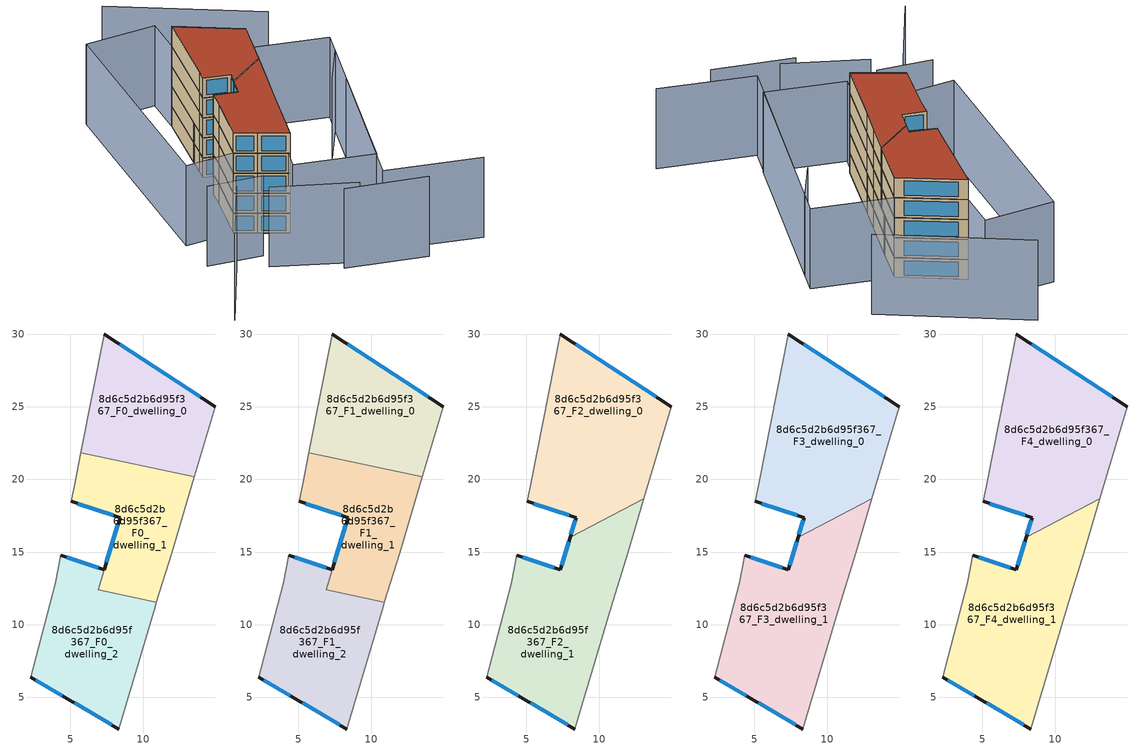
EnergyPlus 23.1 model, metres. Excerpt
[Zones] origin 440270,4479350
8d6c5d2b6d95f367_F0_dwelling_0
 floor ground (EU_floor_Construction): 13.54,20.17 14.98,24.99 7.33,30.01 5.72,21.85 z0
 wall outside (EU_wall_Construction): 7.33,30.01 14.98,24.99 z0:3
 wall to 8d6c5d2b6d95f367_F0_dwelling_1 (EU_wall_Construction): 13.54,20.17 5.72,21.85 z0:3
 wall adiabatic (EU_wall_Construction): 5.72,21.85 7.33,30.01 / 14.98,24.99 13.54,20.17 z0:3
 window (EU_Window_Construction): 8.4,29.31 13.92,25.68 z0.42:2.58
8d6c5d2b6d95f367_F0_dwelling_1
 floor ground (EU_floor_Construction): 10.92,11.55 11.97,14.93 13.54,20.17 5.72,21.85 5.33,19.86 5.05,18.49 8.42,17.38 6.91,12.41 z0
 wall outside (EU_wall_Construction): 7.33,13.8 8.42,17.38 5.05,18.49 z0:3
 wall adiabatic (EU_wall_Construction): 5.05,18.49 5.33,19.86 5.72,21.85 / 13.54,20.17 11.97,14.93 10.92,11.55 z0:3
 wall to 8d6c5d2b6d95f367_F0_dwelling_2 (EU_wall_Construction): 10.92,11.55 6.91,12.41 7.33,13.8 z0:3
 window (EU_Window_Construction): 7.95,17.53 5.52,18.34 / 7.48,14.3 8.27,16.88 z0.42:2.58
8d6c5d2b6d95f367_F0_dwelling_2
 floor ground (EU_floor_Construction): 8.32,2.83 10.83,11.24 10.92,11.55 6.91,12.41 7.33,13.8 4.34,14.79 3.95,12.81 2.26,6.39 4.8,4.91 z0
 wall outside (EU_wall_Construction): 4.34,14.79 7.33,13.8 / 8.32,2.83 4.8,4.91 2.26,6.39 z0:3
 wall adiabatic (EU_wall_Construction): 2.26,6.39 3.95,12.81 4.34,14.79 / 10.92,11.55 10.83,11.24 8.32,2.83 z0:3
 window (EU_Window_Construction): 4.75,14.65 6.92,13.94 / 7.83,3.11 5.29,4.62 / 4.45,5.11 2.61,6.19 z0.42:2.58
8d6c5d2b6d95f367_F1_dwelling_0
 floor to 8d6c5d2b6d95f367_F0_dwelling_0 (EU_floor_Construction): 13.54,20.17 14.98,24.99 7.33,30.01 5.72,21.85 z3
 wall outside (EU_wall_Construction): 7.33,30.01 14.98,24.99 z3:6
 wall to 8d6c5d2b6d95f367_F1_dwelling_1 (EU_wall_Construction): 13.54,20.17 5.72,21.85 z3:6
 wall adiabatic (EU_wall_Construction): 5.72,21.85 7.33,30.01 / 14.98,24.99 13.54,20.17 z3:6
 window (EU_Window_Construction): 8.4,29.31 13.92,25.68 z3.42:5.58
8d6c5d2b6d95f367_F1_dwelling_1
 floor to 8d6c5d2b6d95f367_F0_dwelling_1 (EU_floor_Construction): 10.92,11.55 11.97,14.93 13.54,20.17 5.72,21.85 5.33,19.86 5.05,18.49 8.42,17.38 6.91,12.41 z3
 wall outside (EU_wall_Construction): 7.33,13.8 8.42,17.38 5.05,18.49 z3:6
 wall adiabatic (EU_wall_Construction): 5.05,18.49 5.33,19.86 5.72,21.85 / 13.54,20.17 11.97,14.93 10.92,11.55 z3:6
 wall to 8d6c5d2b6d95f367_F1_dwelling_2 (EU_wall_Construction): 10.92,11.55 6.91,12.41 7.33,13.8 z3:6
 window (EU_Window_Construction): 7.95,17.53 5.52,18.34 / 7.48,14.3 8.27,16.88 z3.42:5.58
8d6c5d2b6d95f367_F1_dwelling_2
 floor to 8d6c5d2b6d95f367_F0_dwelling_2 (EU_floor_Construction): 8.32,2.83 10.83,11.24 10.92,11.55 6.91,12.41 7.33,13.8 4.34,14.79 3.95,12.81 2.26,6.39 4.8,4.91 z3
 wall outside (EU_wall_Construction): 4.34,14.79 7.33,13.8 / 8.32,2.83 4.8,4.91 2.26,6.39 z3:6
 wall adiabatic (EU_wall_Construction): 2.26,6.39 3.95,12.81 4.34,14.79 / 10.92,11.55 10.83,11.24 8.32,2.83 z3:6
 window (EU_Window_Construction): 4.75,14.65 6.92,13.94 / 7.83,3.11 5.29,4.62 / 4.45,5.11 2.61,6.19 z3.42:5.58
8d6c5d2b6d95f367_F2_dwelling_0
 floor to 8d6c5d2b6d95f367_F1_dwelling_0 (EU_floor_Construction): 13.54,20.17 14.98,24.99 7.33,30.01 5.72,21.85 z6
 floor to 8d6c5d2b6d95f367_F1_dwelling_1 (EU_floor_Construction): 13.09,18.66 13.54,20.17 5.72,21.85 5.33,19.86 5.05,18.49 8.42,17.38 8.01,16.03 z6
 wall outside (EU_wall_Construction): 7.33,30.01 14.98,24.99 / 8.01,16.03 8.42,17.38 5.05,18.49 z6:9
 wall adiabatic (EU_wall_Construction): 14.98,24.99 13.09,18.66 / 5.05,18.49 5.33,19.86 7.33,30.01 z6:9
 wall to 8d6c5d2b6d95f367_F2_dwelling_1 (EU_wall_Construction): 13.09,18.66 8.01,16.03 z6:9
 window (EU_Window_Construction): 8.4,29.31 13.92,25.68 / 8.07,16.22 8.36,17.19 / 7.95,17.53 5.52,18.34 z6.42:8.58
8d6c5d2b6d95f367_F2_dwelling_1
 floor to 8d6c5d2b6d95f367_F1_dwelling_1 (EU_floor_Construction): 10.92,11.55 11.97,14.93 13.09,18.66 8.01,16.03 6.91,12.41 z6
 floor to 8d6c5d2b6d95f367_F1_dwelling_2 (EU_floor_Construction): 8.32,2.83 10.83,11.24 10.92,11.55 6.91,12.41 7.33,13.8 4.34,14.79 3.95,12.81 2.26,6.39 4.8,4.91 z6
 wall outside (EU_wall_Construction): 8.32,2.83 4.8,4.91 2.26,6.39 / 4.34,14.79 7.33,13.8 8.01,16.03 z6:9
 wall adiabatic (EU_wall_Construction): 13.09,18.66 11.97,14.93 10.83,11.24 8.32,2.83 / 2.26,6.39 3.95,12.81 4.34,14.79 z6:9
 window (EU_Window_Construction): 7.83,3.11 5.29,4.62 / 4.45,5.11 2.61,6.19 / 4.75,14.65 6.92,13.94 / 7.43,14.11 7.92,15.72 z6.42:8.58
8d6c5d2b6d95f367_F3_dwelling_0
 floor to 8d6c5d2b6d95f367_F2_dwelling_0 (EU_floor_Construction): 13.09,18.66 14.98,24.99 7.33,30.01 5.33,19.86 5.05,18.49 8.42,17.38 8.01,16.03 z9
 wall outside (EU_wall_Construction): 7.33,30.01 14.98,24.99 / 8.01,16.03 8.42,17.38 5.05,18.49 z9:12
 wall adiabatic (EU_wall_Construction): 14.98,24.99 13.09,18.66 / 5.05,18.49 5.33,19.86 7.33,30.01 z9:12
 wall to 8d6c5d2b6d95f367_F3_dwelling_1 (EU_wall_Construction): 13.09,18.66 8.01,16.03 z9:12
 window (EU_Window_Construction): 8.4,29.31 13.92,25.68 / 8.07,16.22 8.36,17.19 / 7.95,17.53 5.52,18.34 z9.42:11.58
8d6c5d2b6d95f367_F3_dwelling_1
 floor to 8d6c5d2b6d95f367_F2_dwelling_1 (EU_floor_Construction): 8.32,2.83 10.83,11.24 11.97,14.93 13.09,18.66 8.01,16.03 7.33,13.8 4.34,14.79 3.95,12.81 2.26,6.39 4.8,4.91 z9
 wall outside (EU_wall_Construction): 8.32,2.83 4.8,4.91 2.26,6.39 / 4.34,14.79 7.33,13.8 8.01,16.03 z9:12
 wall adiabatic (EU_wall_Construction): 13.09,18.66 11.97,14.93 10.83,11.24 8.32,2.83 / 2.26,6.39 3.95,12.81 4.34,14.79 z9:12
 window (EU_Window_Construction): 7.83,3.11 5.29,4.62 / 4.45,5.11 2.61,6.19 / 4.75,14.65 6.92,13.94 / 7.43,14.11 7.92,15.72 z9.42:11.58
8d6c5d2b6d95f367_F4_dwelling_0
 floor to 8d6c5d2b6d95f367_F3_dwelling_0 (EU_floor_Construction): 13.09,18.66 14.98,24.99 7.33,30.01 5.33,19.86 5.05,18.49 8.42,17.38 8.01,16.03 z12
 wall outside (EU_wall_Construction): 7.33,30.01 14.98,24.99 / 8.01,16.03 8.42,17.38 5.05,18.49 z12:15
 wall adiabatic (EU_wall_Construction): 14.98,24.99 13.09,18.66 / 5.05,18.49 5.33,19.86 7.33,30.01 z12:15
 wall to 8d6c5d2b6d95f367_F4_dwelling_1 (EU_wall_Construction): 13.09,18.66 8.01,16.03 z12:15
 window (EU_Window_Construction): 8.4,29.31 13.92,25.68 / 8.07,16.22 8.36,17.19 / 7.95,17.53 5.52,18.34 z12.42:14.58
 roof outside (EU_roof_Construction): 14.98,24.99 13.09,18.66 8.01,16.03 8.42,17.38 5.05,18.49 5.33,19.86 7.33,30.01 z15
8d6c5d2b6d95f367_F4_dwelling_1
 floor to 8d6c5d2b6d95f367_F3_dwelling_1 (EU_floor_Construction): 8.32,2.83 10.83,11.24 11.97,14.93 13.09,18.66 8.01,16.03 7.33,13.8 4.34,14.79 3.95,12.81 2.26,6.39 4.8,4.91 z12
 wall outside (EU_wall_Construction): 8.32,2.83 4.8,4.91 2.26,6.39 / 4.34,14.79 7.33,13.8 8.01,16.03 z12:15
 wall adiabatic (EU_wall_Construction): 13.09,18.66 11.97,14.93 10.83,11.24 8.32,2.83 / 2.26,6.39 3.95,12.81 4.34,14.79 z12:15
 window (EU_Window_Construction): 7.83,3.11 5.29,4.62 / 4.45,5.11 2.61,6.19 / 4.75,14.65 6.92,13.94 / 7.43,14.11 7.92,15.72 z12.42:14.58
 roof outside (EU_roof_Construction): 13.09,18.66 11.97,14.93 10.83,11.24 8.32,2.83 4.8,4.91 2.26,6.39 3.95,12.81 4.34,14.79 7.33,13.8 8.01,16.03 z15
shading: 10.23,-7.03 20.61,-10.06 / 2.43,-2.09 12.59,-6.82 / -4.05,1.95 2.99,0.33 / -0.91,0.1 -6.97,-9.75 / 28.43,-9.93 16.3,-6.1 / 16.3,-6.1 22.38,13.18 / 20.91,14.11 24.25,19.08 / 21.32,30.41 4.33,41.79 / -4.06,6.95 -1.51,35.67 / -1.51,35.67 7.76,34.85 / 7.76,34.85 5.21,6.13 / 5.21,6.13 -4.06,6.95 / 25.1,21.82 17.44,-2.64 / 17.44,-2.64 7.32,0.53 / 7.32,0.53 14.98,24.99 / 14.98,24.99 25.1,21.82 z0:12
[Building]
EU S2 Campaign: North Axis=0; Terrain=City; Solar Distribution=FullExterior
[Site:Location]
Madrid: Latitude=40.5; Longitude=-3.5; Time Zone=1; Elevation=609
[SizingPeriod:WeatherFileDays]
AnnualSizingPeriod: Begin Month=1; Begin Day of Month=1; End Month=12; End Day of Month=31; Day of Week for Start Day=Monday; Use Weather File Daylight Saving Period=No; Use Weather File Rain and Snow Indicators=No
[MATERIAL]
EU_InternalMass_Material: Roughness=MediumRough; Thickness=0.1; Conductivity=1; Density=1800; Specific Heat=900; Thermal Absorptance=0.9; Solar Absorptance=0.7; Visible Absorptance=0.7
[MATERIAL:NOMASS] Roughness=MediumRough; Thermal Absorptance=0.9; Solar Absorptance=0.7; Visible Absorptance=0.7
Name | Thermal Resistance
EU_wall_NoMass | 1.60022
EU_roof_NoMass | 1.57597
EU_floor_NoMass | 0.470652
[WINDOWMATERIAL:SIMPLEGLAZINGSYSTEM]
EU_Window_SimpleGlazing: UFactor=3.28802; Solar Heat Gain Coefficient=0.85; Visible Transmittance=0.85
[CONSTRUCTION]
EU_wall_Construction: EU_wall_NoMass
EU_roof_Construction: EU_roof_NoMass
EU_floor_Construction: EU_floor_NoMass
EU_InternalMass_Construction: EU_InternalMass_Material
EU_Window_Construction: EU_Window_SimpleGlazing
[ZONE] Type=1; Multiplier=1; Ceiling Height=autocalculate; Floor Area=autocalculate; Part of Total Floor Area=Yes
Name | Volume
8d6c5d2b6d95f367_F0_dwelling_0; 8d6c5d2b6d95f367_F1_dwelling_0 | 165.9
8d6c5d2b6d95f367_F2_dwelling_0; 8d6c5d2b6d95f367_F3_dwelling_0; 8d6c5d2b6d95f367_F4_dwelling_0 | 247.926
8d6c5d2b6d95f367_F0_dwelling_1; 8d6c5d2b6d95f367_F1_dwelling_1 | 151.01
8d6c5d2b6d95f367_F2_dwelling_1; 8d6c5d2b6d95f367_F3_dwelling_1; 8d6c5d2b6d95f367_F4_dwelling_1 | 249.765
8d6c5d2b6d95f367_F0_dwelling_2; 8d6c5d2b6d95f367_F1_dwelling_2 | 180.739
[INTERNALMASS] Construction=EU_InternalMass_Construction
Name | Zone or ZoneList | Surface Area
8d6c5d2b6d95f367_F0_dwelling_0_EU_InternalMass | 8d6c5d2b6d95f367_F0_dwelling_0 | 55.3001
8d6c5d2b6d95f367_F0_dwelling_1_EU_InternalMass | 8d6c5d2b6d95f367_F0_dwelling_1 | 50.3509
8d6c5d2b6d95f367_F0_dwelling_2_EU_InternalMass | 8d6c5d2b6d95f367_F0_dwelling_2 | 60.2468
8d6c5d2b6d95f367_F1_dwelling_0_EU_InternalMass | 8d6c5d2b6d95f367_F1_dwelling_0 | 55.3001
8d6c5d2b6d95f367_F1_dwelling_1_EU_InternalMass | 8d6c5d2b6d95f367_F1_dwelling_1 | 50.3509
8d6c5d2b6d95f367_F1_dwelling_2_EU_InternalMass | 8d6c5d2b6d95f367_F1_dwelling_2 | 60.2468
8d6c5d2b6d95f367_F2_dwelling_0_EU_InternalMass | 8d6c5d2b6d95f367_F2_dwelling_0 | 82.6421
8d6c5d2b6d95f367_F2_dwelling_1_EU_InternalMass | 8d6c5d2b6d95f367_F2_dwelling_1 | 83.2541
8d6c5d2b6d95f367_F3_dwelling_0_EU_InternalMass | 8d6c5d2b6d95f367_F3_dwelling_0 | 82.6421
8d6c5d2b6d95f367_F3_dwelling_1_EU_InternalMass | 8d6c5d2b6d95f367_F3_dwelling_1 | 83.2541
8d6c5d2b6d95f367_F4_dwelling_0_EU_InternalMass | 8d6c5d2b6d95f367_F4_dwelling_0 | 82.6421
8d6c5d2b6d95f367_F4_dwelling_1_EU_InternalMass | 8d6c5d2b6d95f367_F4_dwelling_1 | 83.2541
[OTHEREQUIPMENT] Fuel Type=Electricity; Design Level Calculation Method=Watts/Area; Power per Zone Floor Area=1; Fraction Latent=0; Fraction Radiant=0; Fraction Lost=0; Carbon Dioxide Generation Rate=0; EndUse Subcategory=EU_Step8_InternalGains
Name | Zone or ZoneList or Space or SpaceList | Schedule
EU_Step8_InternalGain_8d6c5d2b6d95f367_F0_dwelling_0_f000 | 8d6c5d2b6d95f367_F0_dwelling_0 | EU_Step8_GainSchedule_8d6c5d2b6d95f367_F0_dwelling_0_f000
EU_Step8_InternalGain_8d6c5d2b6d95f367_F0_dwelling_1_f000 | 8d6c5d2b6d95f367_F0_dwelling_1 | EU_Step8_GainSchedule_8d6c5d2b6d95f367_F0_dwelling_1_f000
EU_Step8_InternalGain_8d6c5d2b6d95f367_F0_dwelling_2_f000 | 8d6c5d2b6d95f367_F0_dwelling_2 | EU_Step8_GainSchedule_8d6c5d2b6d95f367_F0_dwelling_2_f000
EU_Step8_InternalGain_8d6c5d2b6d95f367_F1_dwelling_0_f000 | 8d6c5d2b6d95f367_F1_dwelling_0 | EU_Step8_GainSchedule_8d6c5d2b6d95f367_F1_dwelling_0_f000
EU_Step8_InternalGain_8d6c5d2b6d95f367_F1_dwelling_1_f000 | 8d6c5d2b6d95f367_F1_dwelling_1 | EU_Step8_GainSchedule_8d6c5d2b6d95f367_F1_dwelling_1_f000
EU_Step8_InternalGain_8d6c5d2b6d95f367_F1_dwelling_2_f000 | 8d6c5d2b6d95f367_F1_dwelling_2 | EU_Step8_GainSchedule_8d6c5d2b6d95f367_F1_dwelling_2_f000
EU_Step8_InternalGain_8d6c5d2b6d95f367_F2_dwelling_0_f000 | 8d6c5d2b6d95f367_F2_dwelling_0 | EU_Step8_GainSchedule_8d6c5d2b6d95f367_F2_dwelling_0_f000
EU_Step8_InternalGain_8d6c5d2b6d95f367_F2_dwelling_1_f000 | 8d6c5d2b6d95f367_F2_dwelling_1 | EU_Step8_GainSchedule_8d6c5d2b6d95f367_F2_dwelling_1_f000
EU_Step8_InternalGain_8d6c5d2b6d95f367_F3_dwelling_0_f000 | 8d6c5d2b6d95f367_F3_dwelling_0 | EU_Step8_GainSchedule_8d6c5d2b6d95f367_F3_dwelling_0_f000
EU_Step8_InternalGain_8d6c5d2b6d95f367_F3_dwelling_1_f000 | 8d6c5d2b6d95f367_F3_dwelling_1 | EU_Step8_GainSchedule_8d6c5d2b6d95f367_F3_dwelling_1_f000
EU_Step8_InternalGain_8d6c5d2b6d95f367_F4_dwelling_0_f000 | 8d6c5d2b6d95f367_F4_dwelling_0 | EU_Step8_GainSchedule_8d6c5d2b6d95f367_F4_dwelling_0_f000
EU_Step8_InternalGain_8d6c5d2b6d95f367_F4_dwelling_1_f000 | 8d6c5d2b6d95f367_F4_dwelling_1 | EU_Step8_GainSchedule_8d6c5d2b6d95f367_F4_dwelling_1_f000
[ZONEVENTILATION:DESIGNFLOWRATE] Schedule=EU_AlwaysOn; Design Flow Rate Calculation Method=AirChanges/Hour; Air Changes per Hour=0.480704; Ventilation Type=Natural; Fan Pressure Rise=0; Fan Total Efficiency=1; Constant Term Coefficient=1; Temperature Term Coefficient=0; Velocity Term Coefficient=0; Velocity Squared Term Coefficient=0; Minimum Indoor Temperature=-100; Maximum Indoor Temperature=100; Delta Temperature=-100; Minimum Outdoor Temperature=-100; Maximum Outdoor Temperature=100; Maximum Wind Speed=40
Name | Zone or ZoneList or Space or SpaceList
EU_ConstantAir_8d6c5d2b6d95f367_F0_dwelling_0 | 8d6c5d2b6d95f367_F0_dwelling_0
EU_ConstantAir_8d6c5d2b6d95f367_F0_dwelling_1 | 8d6c5d2b6d95f367_F0_dwelling_1
EU_ConstantAir_8d6c5d2b6d95f367_F0_dwelling_2 | 8d6c5d2b6d95f367_F0_dwelling_2
EU_ConstantAir_8d6c5d2b6d95f367_F1_dwelling_0 | 8d6c5d2b6d95f367_F1_dwelling_0
EU_ConstantAir_8d6c5d2b6d95f367_F1_dwelling_1 | 8d6c5d2b6d95f367_F1_dwelling_1
EU_ConstantAir_8d6c5d2b6d95f367_F1_dwelling_2 | 8d6c5d2b6d95f367_F1_dwelling_2
EU_ConstantAir_8d6c5d2b6d95f367_F2_dwelling_0 | 8d6c5d2b6d95f367_F2_dwelling_0
EU_ConstantAir_8d6c5d2b6d95f367_F2_dwelling_1 | 8d6c5d2b6d95f367_F2_dwelling_1
EU_ConstantAir_8d6c5d2b6d95f367_F3_dwelling_0 | 8d6c5d2b6d95f367_F3_dwelling_0
EU_ConstantAir_8d6c5d2b6d95f367_F3_dwelling_1 | 8d6c5d2b6d95f367_F3_dwelling_1
EU_ConstantAir_8d6c5d2b6d95f367_F4_dwelling_0 | 8d6c5d2b6d95f367_F4_dwelling_0
EU_ConstantAir_8d6c5d2b6d95f367_F4_dwelling_1 | 8d6c5d2b6d95f367_F4_dwelling_1
[HVACTEMPLATE:THERMOSTAT] Constant Heating Setpoint=20; Constant Cooling Setpoint=50
EU_HeatOnly_8d6c5d2b6d95f367_F0_dwelling_0; EU_HeatOnly_8d6c5d2b6d95f367_F0_dwelling_1; EU_HeatOnly_8d6c5d2b6d95f367_F0_dwelling_2; EU_HeatOnly_8d6c5d2b6d95f367_F1_dwelling_0; EU_HeatOnly_8d6c5d2b6d95f367_F1_dwelling_1; EU_HeatOnly_8d6c5d2b6d95f367_F1_dwelling_2; EU_HeatOnly_8d6c5d2b6d95f367_F2_dwelling_0; EU_HeatOnly_8d6c5d2b6d95f367_F2_dwelling_1; EU_HeatOnly_8d6c5d2b6d95f367_F3_dwelling_0; EU_HeatOnly_8d6c5d2b6d95f367_F3_dwelling_1; EU_HeatOnly_8d6c5d2b6d95f367_F4_dwelling_0; EU_HeatOnly_8d6c5d2b6d95f367_F4_dwelling_1
[HVACTEMPLATE:ZONE:IDEALLOADSAIRSYSTEM] System Availability Schedule=EU_AlwaysOn; Maximum Heating Supply Air Temperature=50; Minimum Cooling Supply Air Temperature=13; Maximum Heating Supply Air Humidity Ratio=0.0156; Minimum Cooling Supply Air Humidity Ratio=0.0077; Heating Limit=NoLimit; Cooling Limit=NoLimit; Heating Availability Schedule=EU_AlwaysOn; Cooling Availability Schedule=EU_CoolingOff; Dehumidification Control Type=ConstantSensibleHeatRatio; Cooling Sensible Heat Ratio=0.7; Dehumidification Setpoint=60; Humidification Control Type=None; Humidification Setpoint=30; Outdoor Air Method=None; Outdoor Air Flow Rate per Person=0.00944; Outdoor Air Flow Rate per Zone Floor Area=0; Outdoor Air Flow Rate per Zone=0; Demand Controlled Ventilation Type=None; Outdoor Air Economizer Type=NoEconomizer; Heat Recovery Type=None; Sensible Heat Recovery Effectiveness=0.7; Latent Heat Recovery Effectiveness=0.65
Name | Template Thermostat
8d6c5d2b6d95f367_F0_dwelling_0 | EU_HeatOnly_8d6c5d2b6d95f367_F0_dwelling_0
8d6c5d2b6d95f367_F0_dwelling_1 | EU_HeatOnly_8d6c5d2b6d95f367_F0_dwelling_1
8d6c5d2b6d95f367_F0_dwelling_2 | EU_HeatOnly_8d6c5d2b6d95f367_F0_dwelling_2
8d6c5d2b6d95f367_F1_dwelling_0 | EU_HeatOnly_8d6c5d2b6d95f367_F1_dwelling_0
8d6c5d2b6d95f367_F1_dwelling_1 | EU_HeatOnly_8d6c5d2b6d95f367_F1_dwelling_1
8d6c5d2b6d95f367_F1_dwelling_2 | EU_HeatOnly_8d6c5d2b6d95f367_F1_dwelling_2
8d6c5d2b6d95f367_F2_dwelling_0 | EU_HeatOnly_8d6c5d2b6d95f367_F2_dwelling_0
8d6c5d2b6d95f367_F2_dwelling_1 | EU_HeatOnly_8d6c5d2b6d95f367_F2_dwelling_1
8d6c5d2b6d95f367_F3_dwelling_0 | EU_HeatOnly_8d6c5d2b6d95f367_F3_dwelling_0
8d6c5d2b6d95f367_F3_dwelling_1 | EU_HeatOnly_8d6c5d2b6d95f367_F3_dwelling_1
8d6c5d2b6d95f367_F4_dwelling_0 | EU_HeatOnly_8d6c5d2b6d95f367_F4_dwelling_0
8d6c5d2b6d95f367_F4_dwelling_1 | EU_HeatOnly_8d6c5d2b6d95f367_F4_dwelling_1
[SIZING:ZONE] Zone Cooling Design Supply Air Temperature Input Method=SupplyAirTemperature; Zone Cooling Design Supply Air Temperature=13; Zone Heating Design Supply Air Temperature Input Method=SupplyAirTemperature; Zone Heating Design Supply Air Temperature=50; Zone Cooling Design Supply Air Humidity Ratio=0.008; Zone Heating Design Supply Air Humidity Ratio=0.008; Cooling Design Air Flow Method=DesignDay; Cooling Design Air Flow Rate=0; Cooling Minimum Air Flow per Zone Floor Area=0.000762; Cooling Minimum Air Flow=0; Cooling Minimum Air Flow Fraction=0.2; Heating Design Air Flow Method=DesignDay; Heating Design Air Flow Rate=0; Heating Maximum Air Flow per Zone Floor Area=0.002032; Heating Maximum Air Flow=0.141576; Heating Maximum Air Flow Fraction=0.3; Account for Dedicated Outdoor Air System=No; Dedicated Outdoor Air System Control Strategy=NeutralSupplyAir; Dedicated Outdoor Air Low Setpoint Temperature for Design=autosize; Dedicated Outdoor Air High Setpoint Temperature for Design=autosize; Zone Load Sizing Method=Sensible Load Only No Latent Load; Zone Latent Cooling Design Supply Air Humidity Ratio Input Method=HumidityRatioDifference; Zone Cooling Design Supply Air Humidity Ratio Difference=0.005; Zone Latent Heating Design Supply Air Humidity Ratio Input Method=HumidityRatioDifference; Zone Humidification Design Supply Air Humidity Ratio Difference=0.005
8d6c5d2b6d95f367_F0_dwelling_0; 8d6c5d2b6d95f367_F0_dwelling_1; 8d6c5d2b6d95f367_F0_dwelling_2; 8d6c5d2b6d95f367_F1_dwelling_0; 8d6c5d2b6d95f367_F1_dwelling_1; 8d6c5d2b6d95f367_F1_dwelling_2; 8d6c5d2b6d95f367_F2_dwelling_0; 8d6c5d2b6d95f367_F2_dwelling_1; 8d6c5d2b6d95f367_F3_dwelling_0; 8d6c5d2b6d95f367_F3_dwelling_1; 8d6c5d2b6d95f367_F4_dwelling_0; 8d6c5d2b6d95f367_F4_dwelling_1
[SCHEDULE:CONSTANT]
Name | Hourly Value
EU_AlwaysOn | 1
EU_CoolingOff | 0
[SCHEDULE:FILE] Column Number=1; Rows to Skip at Top=0; Number of Hours of Data=8760; Column Separator=Comma; Interpolate to Timestep=No; Minutes per Item=60; Adjust Schedule for Daylight Savings=Yes
Name | File
EU_Step8_GainSchedule_8d6c5d2b6d95f367_F0_dwelling_0_f000 | ../../schedules/8d6c5d2b6d95f367/8d6c5d2b6d95f367_F0_dwelling_0_f000_gain.csv
EU_Step8_GainSchedule_8d6c5d2b6d95f367_F0_dwelling_1_f000 | ../../schedules/8d6c5d2b6d95f367/8d6c5d2b6d95f367_F0_dwelling_1_f000_gain.csv
EU_Step8_GainSchedule_8d6c5d2b6d95f367_F0_dwelling_2_f000 | ../../schedules/8d6c5d2b6d95f367/8d6c5d2b6d95f367_F0_dwelling_2_f000_gain.csv
EU_Step8_GainSchedule_8d6c5d2b6d95f367_F1_dwelling_0_f000 | ../../schedules/8d6c5d2b6d95f367/8d6c5d2b6d95f367_F1_dwelling_0_f000_gain.csv
EU_Step8_GainSchedule_8d6c5d2b6d95f367_F1_dwelling_1_f000 | ../../schedules/8d6c5d2b6d95f367/8d6c5d2b6d95f367_F1_dwelling_1_f000_gain.csv
EU_Step8_GainSchedule_8d6c5d2b6d95f367_F1_dwelling_2_f000 | ../../schedules/8d6c5d2b6d95f367/8d6c5d2b6d95f367_F1_dwelling_2_f000_gain.csv
EU_Step8_GainSchedule_8d6c5d2b6d95f367_F2_dwelling_0_f000 | ../../schedules/8d6c5d2b6d95f367/8d6c5d2b6d95f367_F2_dwelling_0_f000_gain.csv
EU_Step8_GainSchedule_8d6c5d2b6d95f367_F2_dwelling_1_f000 | ../../schedules/8d6c5d2b6d95f367/8d6c5d2b6d95f367_F2_dwelling_1_f000_gain.csv
EU_Step8_GainSchedule_8d6c5d2b6d95f367_F3_dwelling_0_f000 | ../../schedules/8d6c5d2b6d95f367/8d6c5d2b6d95f367_F3_dwelling_0_f000_gain.csv
EU_Step8_GainSchedule_8d6c5d2b6d95f367_F3_dwelling_1_f000 | ../../schedules/8d6c5d2b6d95f367/8d6c5d2b6d95f367_F3_dwelling_1_f000_gain.csv
EU_Step8_GainSchedule_8d6c5d2b6d95f367_F4_dwelling_0_f000 | ../../schedules/8d6c5d2b6d95f367/8d6c5d2b6d95f367_F4_dwelling_0_f000_gain.csv
EU_Step8_GainSchedule_8d6c5d2b6d95f367_F4_dwelling_1_f000 | ../../schedules/8d6c5d2b6d95f367/8d6c5d2b6d95f367_F4_dwelling_1_f000_gain.csv
